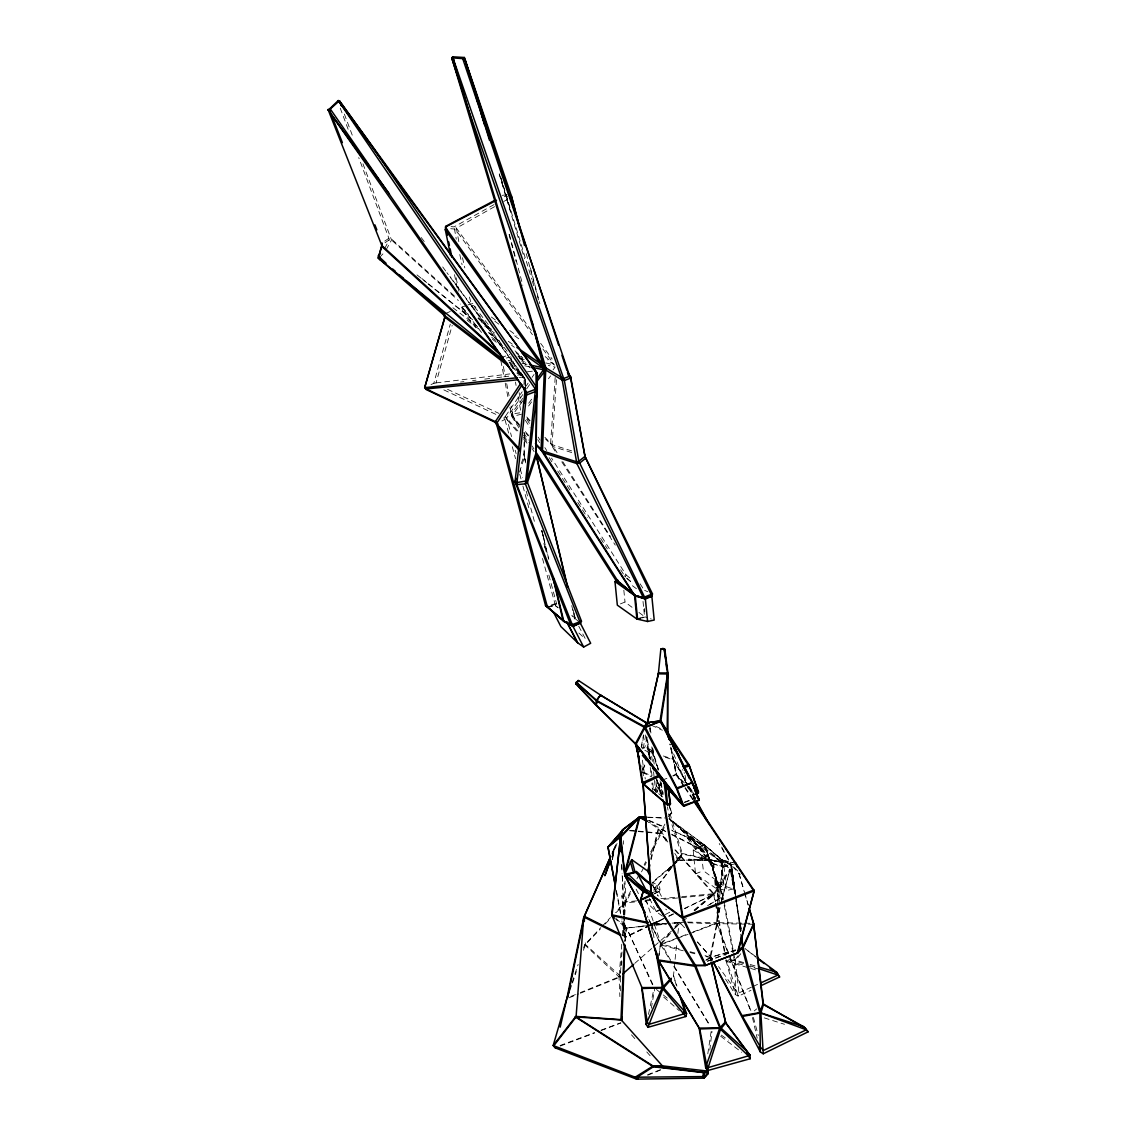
<?xml version="1.0" encoding="UTF-8"?>
<svg xmlns="http://www.w3.org/2000/svg" width="1136" height="1136" viewBox="0 0 1136 1136"><rect width="100%" height="100%" fill="white"/><g stroke="black" fill="none" stroke-linecap="round" stroke-linejoin="round"><path stroke-width="0.75" stroke-dasharray="5 3.75" d="M694.082 910.106L713.11 893.791L674.883 849.927M524.15 456.118L524.207 432.915M525.031 383.982L525.102 380.489L523.426 376.84M524.023 385.303L524.15 378.444L521.14 373.077L449.87 276.375M524.52 432.433L524.051 455.351L525.57 462.877M525.443 386.609L525.585 379.566L521.14 373.077L508.119 361.149M525.428 385.984L525.556 381.171M521.14 373.077L523.526 379.168L525.102 380.489L525.585 379.566L446.888 272.654M625.041 941.46L625.695 937.299L662.43 919.478M612.489 859.696L612.801 851.83L612.474 858.901M717.398 906.769L717.128 923.582L751.791 1012.985M717.469 905.051L718.25 886.179L715.197 875.757L718.179 892.087L716.717 880.968L718.236 900.919L718.25 886.179L704.76 845.156L668.224 818.289M525.286 384.749L525.485 381.298M625.24 940.665L626.49 927.97L653.697 986.218M556.455 379.722L552.039 444.63L557.052 452.639M555.192 377.45L550.577 443.679L556.086 452.923M621.761 944.186L619.021 976.903L580.468 992.537M622.414 935.34L623.863 915.914M623.991 914.139L624.928 902.438L624.047 879.775M620.852 967.446L620.199 976.179L619.021 976.903L584.685 944.74L600.83 927.615M620.98 965.699L622.017 951.727M623.181 936.007L624.601 916.795M624.729 915.048L625.638 902.822L630.977 892.385M718.151 908.118L716.773 922.219L715.765 923.284L689.41 933.366M718.832 901.075L722.794 860.548L717.867 856.189M718.605 907.181L717.128 923.582L710.753 957.492L712.371 960.559M718.79 905.463L723.32 860.747L722.326 859.895M676.261 985.097L673.506 975.682L676.8 942.184M677.88 933.423L679.143 922.247L684.596 927.672M709.815 1050.147L711.988 1031.403M612.588 859.1L613.696 849.7L616.379 843.352M721.743 899.882L730.164 868.926L668.806 818.445L730.036 868.941L734.822 894.188M620.497 990.833L620.54 971.805M621.463 965.032L621.932 961.638M624.715 941.332L625.183 937.953L621.861 920.984M508.601 433.043L504.909 419.354L505.321 416.401L522.162 391.806M707.799 1053.825L711.193 1031.048M656.551 780.006L659.405 785.317L660.044 793.027M658.241 958.159L660.541 944.286L647.279 915.985M659.192 955.518L660.371 943.704L681.699 949.568M651.297 1008.243L654.648 989.158M740.743 953.743L735.319 960.829L738.94 992.892L738.286 996.229L735.276 994.483L724.2 976.96M641.215 746.849L643.501 734.864M643.828 735.645L641.528 747.616L645.021 746.977L652.22 750.555L653.399 752.458L652.944 748.965M645.759 734.907L643.459 746.877L643.97 748.184L651.013 751.677L652.462 761.518M648.471 1014.391L653.555 990.549M720.025 907.437L717.043 922.673L743.072 923.156M721.076 902.68L722.567 895.949L704.76 845.156L671.589 830.089M723.746 899.527L722.567 895.949L721.048 902.836L730.164 868.926L713.096 894.657L684.781 908.644M721.459 900.919L722.567 895.949M719.826 908.033L710.043 956.881L710.937 961.113M721.005 902.992L723.107 896.091L704.277 844.857L669.303 818.687L696.723 844.346L706.649 856.927L690.617 837.8L669.303 818.687L703.184 850.367L690.617 837.8L696.723 844.346L710.114 863.488L722.865 895.253M650.715 859.043L658.326 828.116L665.213 831.041M651.127 859.767L658.71 828.854L648.301 822.279M683.929 786.552L676.062 774.866L670.765 746.963M704.263 844.659L701.324 847.286L700.557 846.774L695.133 849.203L704.05 844.488L722.198 859.782L719.67 861.699L721.843 866.172L723.76 867.109L714.672 864.368M431.013 384.536L433.767 383.372L450.296 324.2M433.767 383.372L436.054 382.903L452.185 325.336M649.309 758.734L648.869 754.119L651.539 752.941L652.22 750.555L651.439 743.668M670.623 960.275L661.692 944.399L688.047 934.317M572.132 982.441L578.139 964.407M583.592 948.02L584.685 944.74M572.516 983.038L576.321 971.592M583.407 950.335L585.452 944.527L600.206 929.163M519.45 472.178L524.321 457.709L523.866 453.889M612.545 854.13L615.485 845.468L612.446 858.489L613.696 849.7L615.769 844.9M521.239 463.587L524.079 455.55M688.018 838.34L687.649 838.226C695.005 850.736 706.99 863.403 721.843 866.172L728.914 863.317L720.962 860.719L723.774 866.981L727.892 865.447L720.309 862.196L722.879 860.392L730.491 864.056L727.381 865.561M711.193 961.269L710.625 957.307L735.446 949.824M711.931 895.48L713.735 893.563L715.51 901.388M612.19 856.331L617.075 843.423M644.865 750.314L649.082 752.415L649.962 758.55M612.063 853.179L615.598 845.07M656.679 778.898L658.227 783.968L657.574 783.3L653.044 793.553L651.922 783.102M655.671 791.437L658.852 784.223L660.783 783.485L663.112 793.212M656.949 792.147L660.783 783.485M654.478 780.389L655.77 792.403L657.176 791.962L661.706 781.724L661.322 784.578L658.355 784.962L661.024 794.518M642.635 769.526L645.986 762M642.791 770.378L646.143 762.824M612.091 853.519L615.684 845.454M664.901 824.125L650.559 852.27M664.233 827.519L650.431 854.499M630.537 891.235L624.928 902.438L615.286 912.506M636.941 878.767L639.355 874.095M644.155 864.737L645.759 861.628M641.513 871.866L643.942 867.137M644.751 865.561L646.384 862.394M384.735 248.443L389.222 239.852L388.895 238.276L358.72 157.592M673.407 864.993L678.263 860.591L682.367 854.116L719.642 861.883L699.733 858.575L719.642 861.883L711.037 860.307L688.572 859.214L711.037 860.307L678.888 860.066L672.682 864.979M386.155 249.721L391.537 240.008L362.966 163.825M571.749 605.644L574.575 617.714L573.936 620.1L575.128 618.069L573.084 609.521M653.427 887.102L652.575 882.09L671.348 866.129M738.159 955.731L734.353 960.658L735.943 990.635L735.276 994.483L725.989 960.403L757.698 968.838M653.782 890.297C655.358 885.796 659.462 881.905 660.03 889.815L659.036 891.859L653.143 886.889M518.982 427.86L512.379 417.466L513.16 416.202L521.509 414.214M672.91 865.22L679.129 860.264L682.324 853.505L670.226 814.526L671.589 812.978L669.573 806.39M547.268 606.851L555.433 605.445L556.569 603.656L548.745 574.674M580.326 993.233L619.305 977.429L620.384 976.051L619.021 976.903L619.873 996.627M652.334 932.372L650.971 923.469L647.35 916.269M526.124 386.027L528.112 383.13M532.074 377.337L534.048 374.454M522.759 394.561L506.798 417.849L511.527 436.593M526.749 388.739L529.731 384.366M522.702 398.395L511.257 414.129L512.379 417.466L519.166 425.375M523.029 400.568L511.867 415.918L512.379 417.466M528.709 403.223L532.77 397.671M553.076 369.867L555.106 367.084L548.29 365.423M528.595 405.992L532.784 400.255M548.475 378.771L550.562 375.902M657.843 885.413L671.149 867.592M676.289 860.719L682.324 853.505L720.267 861.557L720.92 860.776M672.043 867.08L658.255 885.37L653.172 882.715M676.275 861.443L681.586 854.414L668.834 815.08L671.788 813.163L670.084 807.625M675.679 861.954L681.586 854.414L676.19 861.102M675.636 861.798L681.586 854.414M671.887 866.456L668.65 870.46L673.691 864.411M668.323 816.77L671.262 812.794L669.218 806.177M720.267 861.557L701.324 847.286M683.29 950.789L661.479 945.138L660.371 943.704L661.692 944.399L660.627 943.803L670.552 932.031M674.969 926.791L678.277 922.858L685.789 922.063M670.453 933.338L661.408 944.073L687.763 933.991M674.969 927.97L680.677 921.963M602.037 926.365L610.472 917.547M605.119 924.037L610.032 918.91M616.181 912.506L625.638 902.822L636.089 901.842M517.945 430.97L505.321 416.401L503.717 418.062L506.926 419.553L518.144 432.759M379.424 257.503L385.26 251.496M653.981 937.598L651.51 923.895L669.913 923.185M671.135 866.711L666.122 871.61L672.185 866.101M658.056 768.973L652.22 750.555L648.088 752.131L646.327 736.639M673.009 776.03L676.488 774.482L671.177 747.914M634.754 963.385L681.415 922.333M694.678 910.66L712.755 894.728L714.217 894.472L730.604 869.679L734.964 894.004M652.817 882.573L671.575 866.37M672.1 923.114L679.924 922.46L668.366 923.951M466.555 305.328L461.23 307.515L461.812 309.56L475.885 327.764M754.261 1010.926L756.718 1008.867M694.778 910.319L713.749 894.841L713.735 893.563L674.031 848.237M620.384 976.051L585.452 944.527L585.04 940.537M673.392 913.784L624.772 937.456L625.695 937.299M385.033 242.749L389.222 239.852L391.537 240.008L458.362 300.515M730.079 958.855L726.926 961.383L738.286 996.229L750.995 990.308M384.792 241.102L388.895 238.276L390.855 238.446L456.189 297.604M620.668 569.775L624.488 575.753L625.993 574.802L632.397 580.141M481.55 332.479L463.176 308.708L461.812 309.56L468.912 314.658M682.168 921.055L686.655 918.342M707.558 905.704L722.482 896.673M709.361 904.668L722.61 896.659M494.572 206.667L456.388 228.166L458.987 242.465M503.731 201.498L506.784 199.78M494.032 204.608L454.102 226.873L447.655 226.291M706.138 959.792L710.625 957.307L736.043 950.094M705.882 960.389L710.966 957.676L705.044 955.589M501.956 420.973L504.909 419.354M651.695 895.211L658.88 891.362L662.714 898.817M665.313 914.565L669.629 912.251L665.71 909.141M657.077 892.143L658.88 891.362M654.265 893.606L658.994 891.746L656.864 885.242M636.543 900.891L626.106 901.856L624.928 902.438L625.638 902.822M668.806 916.383L673.605 914.068M684.511 908.431L713.096 894.657M679.498 922.602L671.575 923.128M621.648 934.914L625.737 936.746L646.285 927.033M647.875 926.28L663.68 918.811L650.133 924.406M751.421 987.184L738.94 992.892L735.943 990.635L718.548 966.594M752.983 986.474L757.655 984.33M661.195 909.567L656.352 911.768L645.22 900.962M743.668 962.575L735.446 960.176L726.06 960.772M655.969 911.299L660.825 909.141M445.994 313.366L450.282 311.463M647.705 1075.238L660.698 1069.956M620.412 603.898L625.013 602.037L633.377 608.285M713.536 855.99L720.877 861.471L730.732 864.965L733.146 889.048L726.401 890.525L715.481 888.025L695.53 873.854L693.13 849.771L694.849 849.075M700.557 846.774L703.369 870.687L723.277 885.555L733.146 889.048M695.53 873.854L703.369 870.687M570.826 996.457L578.863 993.191M568.951 997.848L578.693 993.886M710.753 957.492L705.101 956.441M735.446 960.176L725.762 960.076M647.676 1074.727L660.456 1069.7M704.277 844.857L713.635 870.432L704.76 845.156L722.794 860.548L735.617 862.991M642.039 748.922L645.021 746.977L646.98 736.71L650.559 758.763M672.924 775.76L676.303 773.886L670.41 745.898M662.331 780.12L666.903 778.359M684.341 802.172L696.396 797.571M684.639 802.513L695.189 798.466M668.55 814.938L670.836 814.37M689.694 933.693L716.049 923.611L746.707 924.15M707.274 961.141L735.446 950.363M707.671 961.226L735.446 950.605M647.151 925.712L661.109 920.416L651.027 923.696M560.275 1046.043L594.71 1032.965M601.256 1030.48L620.938 1022.996M560.048 1045.532L594.426 1032.638M600.987 1030.196L620.625 1022.826M652.376 892.598L660.03 889.815L653.129 886.321M550.364 606.099L556.597 603.841M501.004 357.655L508.246 355.156M506.386 358.067L509.297 357.073M468.018 304.846L472.945 303.482L473.542 305.556L488.707 325.123M638.418 618.552L644.538 616.621L643.7 608.186M642.195 617.885L645.262 616.947L651.226 619.006M713.933 864.169L713.053 863.814L715.481 888.025L723.277 885.555L720.877 861.471L719.713 861.684L721.616 861.798L724.015 885.881L716.22 888.281L713.82 864.198L715.126 864.496L693.13 849.771M736.171 863.545L731.328 864.78L730.334 864.056M650.587 924.392L656.963 922.759L650.431 924.264M725.577 865.973L723.774 866.399L730.732 864.965M643.899 925.769L640.647 926.507L645.887 925.925M556.569 603.656L546.743 605.502M547.396 607.306L555.518 605.8L558.131 607.874M469.424 297.078L471.866 305.854L473.542 305.556L477.802 308.68M502.197 195.349L507.224 194.682M504.228 196.727L507.678 196.272M721.729 847.03L731.328 864.78L734.211 885.427L731.371 865.007C724.271 859.469 740.289 871.823 740.26 874.422M436.054 382.903L509.823 373.929M516.852 373.077L520.359 372.651M527.388 371.799L532.656 371.16M460.463 382.065L463.928 381.639M472.604 380.588L476.069 380.177M484.745 379.112L489.943 378.487M496.886 377.635L502.084 377.01M503.816 376.797L510.76 375.959M517.689 375.107L522.901 374.482M647.648 925.741L665.142 923.795L651.056 925.315M649.309 925.499L626.49 927.998L645.745 926.252M519.322 377.507L522.83 377.124L525.102 380.489M647.477 926.067L666.633 924.136M646.995 899.925L650.474 899.598M660.911 898.633L680.052 896.858M681.785 896.687L713.11 893.791M644.808 901.033L651.78 900.394M663.964 899.258L712.755 894.728M710.966 957.676L710.398 957.889M735.375 894.06L731.371 865.007L719.23 843.523M660.627 943.803L650.445 922.943L651.51 923.895L665.227 923.383M619.021 976.903L619.83 976.875M711.037 860.307L679.129 860.264L674.287 852.554M687.479 922.091L716.404 922.631L717.128 923.582M744.804 923.185L751.748 923.327M688.132 922.759L716.773 923.98L728.346 953.7M748.454 924.179L753.679 924.278M647.023 817.139L666.179 818.019M648.017 817.352L663.168 818.062M450.736 228.705L453.96 228.975L456.274 230.594L532.443 334.694M629.813 830.331L636.6 830.956M638.304 831.112L660.371 833.157L667.017 840.228M629.699 830.757L636.472 831.382M638.162 831.538L660.172 833.568L667.925 841.961M645.844 899.684L661.479 945.138M722.737 860.35L731.144 864.127M729.312 863.9L730.363 864.425L722.098 860.634L703.127 844.076M726.06 961.241L749.007 967.929M722.368 860.009L732.791 862.735M508.332 360.382L511.782 361.12M522.148 363.321L527.317 364.415M509.397 362.54L516.213 363.989M524.733 365.792L529.845 366.871M650.772 923.767L651.482 923.923M518.328 356.164L521.765 357.016M545.848 362.924L554.453 365.025L547.353 359.814M519.337 358.323L524.449 359.572M690.035 951.712L695.033 953.005M690.006 952.522L695.033 953.828M750.257 964.507L756.846 966.438M750.711 968.426L757.513 970.442M672.242 830.757L702.502 843.821L689.339 838.751M663.381 755.98L673.804 759.388L676.488 774.482L684.341 786.169M665.284 757.272L674.102 760.154L687.791 784.806M764.301 1017.884L784.536 1024.317M571.649 450.893L552.039 444.63L544.911 437.317M571.692 452.554L553.232 446.647L545.592 439.078M743.512 963.569L734.353 960.658L724.186 905.207M750.072 965.756L756.619 967.943M706.62 854.911L713.152 863.928L702.786 850.012L687.649 838.226L691.455 841.18M649.252 820.476L665.213 827.349M648.358 820.462L664.276 827.335M655.955 726.429L662.345 729.284M644.652 590.351L647.776 591.771M651.411 725.279L662.402 730.235M712.897 863.743L701.665 854.925M447.541 389.321L498.903 413.39M643.658 772.267L651.624 775.987M642.181 772.366L651.141 776.57M443.835 389.889L495.836 414.356M651.539 752.941L653.072 753.679L658.156 770.165M671.475 834.207L702.786 850.012L697.135 845.61M665.824 831.694L648.954 822.038M672.086 834.861L703.354 850.679L704.987 852.795M654.08 887.614L658.269 896.176M649.622 753.679L648.088 752.131L649.622 753.679L650.175 758.834M721.275 1035.081L728.474 1040.136M512.095 367.482L522.872 375.618L509.837 363.676M662.444 916.099L656.352 911.768L649.451 898.335M465.504 310.582L461.23 307.515L460.52 304.05M481.195 321.829L491.178 328.986M508.275 341.269L512.549 344.336M484.561 325.89L494.515 333.033M511.583 345.273L514.423 347.304M491.363 317.015L495.608 320.139M509.78 330.562L516.866 335.759M545.195 356.59L553.729 363.946M494.827 321.204L499.087 324.342M514.707 335.816L520.387 339.991M632.425 585.722L637.992 589.882M638.957 612.446L644.538 616.621M755.98 956.81L744.989 948.588L755.909 957.151M477.702 326.756L452.597 307.529M491.746 337.349L502.978 345.827M519.834 358.536L525.457 362.782M467.18 320.238L478.398 328.687M492.399 339.252L505.009 348.766M521.807 361.433L530.214 367.78M720.622 1036.16L741.709 1052.305M517.221 372.807L522.83 377.124L520.501 373.943M571.806 615.556L575.128 618.069L572.984 609.649M558.017 607.49L555.518 605.8M578.877 621.775L572.146 616.01M656.452 989.47L661.933 993.872M663.296 994.966L668.777 999.353M421.825 278.519L469.85 317.271M489.062 332.777L500.039 341.638M517.888 356.037L524.747 361.575M416.997 274.884L426.625 282.651M427.988 283.759L473.357 320.366M488.48 332.578L499.485 341.453M518.726 356.974L525.599 362.526M510.589 365.636L522.872 375.618M626.703 578.039L633.206 583.478M626.831 578.494L633.363 583.89M678.263 860.591L676.19 857.382M652.05 787.958L662.586 797.06M615.726 918.271L626.589 928.183L615.811 919.265M663.751 997.138L679.371 1010.799M478.398 317.711L491.476 329.539M514.991 350.839L522.83 357.939M478.015 318.307L491.107 330.164M516 352.714L522.56 358.635M578.877 633.022L585.225 638.801M671.788 813.163L669.147 815.336L667.372 806.801M725.989 960.403L726.926 961.383L726.472 960.176M624.63 925.783L625.325 927.956L624.63 925.016L625.254 928.339L624.189 919.521M519.791 426.639L511.257 414.129L509.922 407.242M657.574 783.3L659.405 785.317L661.905 797.401M697.447 942.014L713.806 960.275M673.506 975.682L676.914 986.105M679.882 922.503L684.511 927.686M697.277 941.957L713.507 960.105M631.502 1034.853L636.203 1040.122M646.782 1051.964L651.482 1057.233M526.777 416.969L530.171 420.774M527.274 418.545L529.561 421.101M684.355 782.917L676.488 774.482M685.491 784.209L694.692 794.518M682.75 782.264L676.062 774.866M687.308 787.362L694.124 795.015M657.971 783.712L659.405 785.317M735.787 897.795L731.371 865.007L739.366 874.01M519.72 425.077L511.257 414.129L521.055 412.624L517.945 395.64M525.343 431.609L528.709 435.528M525.954 433.27L528.212 435.912M523.511 437.516L527.956 442.77M523.739 439.376L527.104 443.338M688.956 786.566L693.045 791.835M471.866 305.854L509.695 354.645M696.325 849.33L689.595 838.822M624.488 575.753L625.453 577.06L625.993 574.802L551.528 458.092M421.257 237.566L424.395 241.812M531.293 330.548L456.388 228.166L454.102 226.873L456.289 239.199M540.651 343.342L552.096 358.976M542.88 348.965L552.281 361.788M442.713 266.932L445.837 271.22M684.909 788.015L692.775 799.701M685.32 787.631L693.187 799.318M625.737 936.746L621.974 919.464M652.348 747.985L653.456 752.912M646.838 737.434L649.267 754.034M648.613 753.026L649.437 755.014M561.809 461.855L615.272 545.138M640.093 583.805L643.913 589.754M526.706 419.184L529.575 423.671M538.166 437.133L540.069 440.129M544.854 447.612L546.757 450.609M525.329 420.192L530.1 427.676M537.726 439.646L539.628 442.628M549.171 457.595L552.976 463.573M557.748 471.057L570.144 490.496M577.77 502.467L587.298 517.42M600.646 538.365L607.32 548.83M562.76 461.614L610.373 536.462M523.582 432.589L528.311 440.044M532.102 446.008L533.991 448.99M523.71 435.287L528.425 442.713M532.202 448.649L534.09 451.631M694.763 799.077L692.108 794.746L694.849 799.219M667.84 842.046L659.562 828.542L658.71 828.854L666.988 842.372M660.925 945.067L670.098 960.232M673.776 966.296L709.574 1025.41M674.287 966.324L709.929 1025.354M688.643 786.339L695.488 798.665M674.102 760.154L687.706 784.976M688.558 786.524L695.36 798.935M695.573 800.142L673.591 759.842L669.828 744.037M462.125 306.763L463.176 308.708M578.749 626.206L585.565 639.213M653.314 886.804L657.929 895.764M636.16 889.247L639.241 895.225M505.321 416.401L506.926 419.553M682.608 769.47L682.977 770.251M684.085 772.622L684.454 773.417M685.888 782.619L672.398 751.066M652.476 984.784L626.461 927.601L624.757 936.462L624.317 920.969M555.433 605.445L541.858 556.157M625.027 926.479L624.63 925.57L625.411 927.473M671.319 748.326L671.859 749.703M728.985 955.362L750.853 1011.523M344.364 114.069L353.04 137.286M340.246 108.176L348.866 131.236M661.99 796.279L657.148 780.446M648.869 754.119L650.388 759.047M656.452 778.785L661.393 794.831M500.848 177.642L531.733 279.186M532.244 280.876L534.303 287.649M500.649 177.443L510.888 211.239M658.525 769.825L653.64 753.679M649.508 755.255L651.042 760.325M499.3 173.893L510.362 210.742M499.244 174.135L524.491 258.71M626.106 901.856L624.97 881.209M739.096 873.556L743.966 890.241M744.449 891.902L748.34 905.25M738.883 873.385L744.236 891.717M744.719 893.379L748.127 905.037M652.22 750.555L654.194 764.116M513.16 416.202L511.058 406.006M546.104 551.429L543.846 543.193L546.004 551.684M753.395 1017.444L758.323 1035.606M512.293 446.718L515.531 458.688M519.692 474.081L521.069 479.207M522.915 486.052L528.922 508.275M515.204 450.239L516.113 453.647M520.26 468.983L522.56 477.518M526.224 491.15L534.502 521.836M530.384 267.769L539.87 303.71M526.295 253.683L538.492 299.904M509.368 234.286L522.801 285.306M509.042 234.47L516.227 261.763M548.816 559.31L541.9 530.711L543.945 539.188M685.079 775.249L686.002 781.057M541.815 530.327L543.846 538.876M542.128 531.676L543.746 538.578M542.042 531.392L548.518 558.855M752.472 1017.501L757.172 1038.148M462.48 257.716L464.809 267.883M459.768 254.521L462.082 264.731M456.132 277.766L458.958 291.412M454.499 274.656L457.694 290.22M503.347 366.445L505.364 376.769M506.699 383.656L509.042 395.697M500.862 360.723L503.887 376.229M505.222 383.116L507.906 396.904M616.294 890.212L621.633 917.746M724.058 901.246L734.935 959.664M715.836 903.12L725.506 954.978M713.749 894.841L715.041 901.743M715.368 903.461L725.024 955.234M616.394 891.732L620.568 914.097M513.472 361.788L515.048 370.379M519.152 392.687L521.041 402.982M510.76 356.576L512.947 368.462M515.446 382.051L516.071 385.445M736.071 901.089L741.339 930.469M741.169 928.751L736.199 900.947L737.037 906.045M670.112 744.108L670.24 744.889M661.095 782.448L663.083 794.717M660.087 780.759L662.643 796.521M642.365 760.154L645.276 778.969M641.854 765.792L642.38 769.143M642.635 770.819L643.672 777.535M735.546 894.43L731.328 864.78L735.418 893.876M735.787 896.176L740.743 931.051M736.384 900.734L737.108 905.861M731.371 865.007L735.446 894.756M735.674 896.503L740.473 931.506M736.014 899.527L740.899 935.766M650.275 728.048L650.942 733.274M649.792 725.464L650.573 732.393M649.678 728.176L650.062 731.612M740.431 931.179L740.076 928.027L740.374 931.52M656.054 781.525L657.176 791.962M653.569 771.813L654.293 778.685M651.453 770.833L652.007 775.987M652.746 782.846L653.839 793.141M650.246 767.439L651.184 776.144M724.001 866.441L726.401 890.525M644.41 608.513L644.751 611.878M643.019 601.441L643.53 606.496M623.834 590.237L625.013 602.037M623.735 914.721L621.917 895.537L623.508 914.892M623.664 916.653L625.254 936.007L624.317 916.752M653.001 752.529L653.072 753.679M621.747 864.212L622.003 869.466M622.343 876.481L624.232 914.991M621.69 865.036L622.102 873.783M622.187 875.529L623.991 913.969M623.352 840.697L623.479 844.218M525.514 381.227L525.372 384.55L525.514 381.284M625.041 926.451L624.63 925.712L625.041 926.465M713.621 870.304L709.063 857.652L713.621 870.304M525.428 461.031L524.207 455.848L525.428 461.003M625.283 928.14L624.63 925.016L625.283 928.14"/><path stroke-width="1.5" d="M600.731 695.232L646.682 722.837L660.854 720.835L668.039 674.003L664.787 649.011L660.84 649.082L658.34 674.017L647.122 723.405L601.54 695.743L578.593 680.549L576.25 682.324L576.179 684.17L595.761 704.973L635.99 744.378L683.048 805.538L698.952 800.184L692.534 782.548L660.854 720.835L646.682 722.837L635.379 743.753L639.014 757.641M668.28 737.363L667.116 732.365L668.039 674.003L658.355 673.818L647.477 723.092L645.234 726.955L676.843 787.93L683.915 806.233L698.952 800.184L691.909 782.164L660.428 721.644L644.169 727.225L596.826 701.239L576.25 682.324L597.053 700.798L645.234 726.955M668.011 734.211L667.329 674.06M522.148 384.919L496.659 423.373L496.773 425.049L545.55 605.573L563.768 621.293L572.8 626.035L580.453 623.309L581.49 621.207L526.806 480.855L537.3 389.62L537.214 373.233L338.244 100.522L329.98 108.559L329.355 112.847L381.795 245.447L378.217 258.071L443.537 314.729L507.906 364.258M567.759 587.312L536.22 455.749L536.448 395.385M329.383 109.766L339.408 100.806L537.214 373.233L535.936 453.378L526.806 480.855L516.397 482.63L515.062 481.721L525.4 387.589M524.718 403.209L524.974 387.475M525.116 402.471L525.414 388.37M624.899 944.967L621.917 1020.469L620.966 1019.645L575.853 1016.393L553.189 1045.518L555.362 1047.917L636.501 1079.115L703.908 1078.149L707.842 1073.96L707.771 1071.092L662.473 1065.866L653.271 1066.136L576.066 1016.933L583.705 917.689L610.657 856.729M624.445 944.442L620.966 1019.645L621.917 1020.469L621.747 1016.99M447.328 235.124L446.036 226.149L494.529 200.49M500.294 353.992L381.795 245.447L382.051 242.976L382.079 246.654L503.319 357.712M601.54 695.743C597.067 694.877 596.897 706.578 595.96 704.703L576.449 683.957L577.812 680.862C580.098 678.007 572.033 689.637 578.579 680.72M658.34 674.017L658.511 672.938L667.599 672.981L667.272 677.425M660.84 649.082C665.54 646.583 664.39 652.291 664.333 648.855L667.627 673.804L659.973 721.317M614.519 918.158L611.722 914.792L620.739 836.124L639.227 817.125L645.291 817.054M680.89 997.451L686.57 1013.639L685.874 1016.507L647.946 1027.327L646.299 1024.615L647.179 1021.69L662.387 987.44L655.472 949.582M713.181 962.093L760.311 1051.908L763.25 1053.782L760.864 1012.886L763.463 1004.622L753.679 924.278L749.107 908.36M711.349 962.803L725.776 1022.798L750.058 1055.259L750.129 1058.752L707.444 1070.609L705.712 1067.854L706.521 1064.73L719.798 1027.867L694.792 966.196L651.24 895.409L642.948 782.491M706.237 1064.347L705.712 1067.854L699.123 1028.094L657.943 959.892L640.477 899.925L643.544 890.638L646.27 889.942L651.283 892.072M610.643 856.416L583.705 917.689L566.935 998.175L553.189 1045.518L635.166 1077.212L702.815 1076.587L705.513 1076.09L708.111 1073.165L653.356 1066.775L575.128 1016.748M619.262 837.402L623.011 829.706L640.065 816.812L646.327 817.281M647.023 1021.207L646.299 1024.615L641.726 987.596L662.387 987.44L671.177 978.238M749.32 908.587L753.693 923.596L742.972 946.742L737.846 952.905L705.612 965.472L695.672 965.572L651.723 895.48L652.419 892.64L651.425 894.43L640.477 899.925L658.284 960.09L699.748 1028.889L706.521 1064.73L708.154 1067.599L707.444 1070.609M650.445 876.949L647.747 871.071L649.011 865.916M648.173 871.795L649.863 864.922M560.176 1027.143L566.935 998.175L571.039 985.721M694.167 800.781L754.219 890.709L737.846 952.905L705.016 965.458L694.323 965.359L657.943 959.892M546.743 605.502L545.55 605.573L547.396 606.922L497.511 423.387L426.327 389.62L424.665 387.674L445.184 316.064L444.559 313.99L406.006 280.564M611.949 915.914L620.497 837.388L640.065 816.812L647.534 821.2M741.183 936.76L742.632 947.254L737.193 953.402L754.219 890.709M643.416 890.525L640.704 900.067L651.723 895.48L682.495 918.158L705.016 965.458L705.91 965.273L682.963 917.363L664.219 801.718M647.946 1027.327L663.012 988.604L671.277 979.161M725.776 1022.798L720.551 1029.117L708.154 1067.599L748.397 1055.869L750.129 1058.752M516.184 478.426L515.062 481.721L515.659 483.425L570.812 625.127L581.49 621.207M535.979 454.599L616.237 580.837L634.598 595.321L645.262 598.53L651.808 595.818L584.941 456.402L570.599 378.146L567.446 372.097L570.613 376.655L585.111 456.857L652.476 593.887L651.95 596.258L645.404 598.97L636.345 596.23M608.697 864.922L604.863 875.714L610.359 861.173M382.236 244.68L378.217 258.071L506.727 362.753M646.867 821.456L639.227 817.125L624.772 872.647L624.928 875.686L645.092 912.677M621.037 851.063L620.739 836.124L624.928 875.686L643.118 891.419L651.24 895.409L652.206 893.407M620.128 835.343L622.301 829.933L639.227 817.125M537.569 341.439L543.391 363.548L542.866 367.709L544.314 371.273L541.048 449.927L633.987 594.994L636.984 596.485M685.959 771.827L667.485 731.47L660.854 720.835L644.794 727.821L635.99 744.378L639.071 758.422M647.747 871.071L631.701 859.625L625.24 873.371L639.71 817.281L646.072 819.099M337.79 101.587L338.244 100.522L535.496 389.265L525.357 483.851L580.453 623.309M445.908 228.293L445.298 229.713L450.609 255.643M619.134 836.976L623.011 829.706L607.945 847.186L615.286 885.043M519.635 450.722L496.773 425.049L497.511 423.387L496.333 422.081L426.099 388.952L425.517 386.851M635.379 743.753L596.656 705.413M725.478 1021.875L719.798 1027.867L699.123 1028.094M635.478 743.526L668.295 788.441L670.481 803.876L669.644 804.941L667.556 804.941L642.919 783.84L636.799 746.636L638.105 749.135M636.614 746.025L642.096 782.661L667.556 804.941L665.739 784.55M536.717 374.17L537.214 373.233M747.19 1053.242L750.058 1055.259L746.593 1051.056L720.437 1027.611L695.672 965.572L694.792 966.196L658.326 960.744M645.56 724.924L646.682 722.837L648.173 723.007A1.661 1.477 -38.3 0 0 649.309 723.518L646.214 723.746A1.661 1.434 -45.2 0 1 645.816 724.669M620.1 934.147L584.458 916.34L567.617 997.749M669.644 804.941L670.481 803.876M520.671 383.471L495.04 422.123L496.773 425.049M636.742 745.912L639.497 749.519M537.257 378.359L543.491 369.768L531.563 367.24M537.214 381.029L545.706 369.995L545.848 367.879L452.554 56.8L464.312 57.482L511.385 195.861L524.505 245.504M595.96 704.703L596.315 700.245L600.731 695.033M446.036 226.149L445.298 229.713L541.063 364.784L544.314 371.273L534.176 329.965M622.926 830.132L607.945 847.186L620.384 837.076L624.786 875.26L644.652 912.18M754.048 889.928L682.296 917.363L651.411 894.572L643.615 890.723L624.871 874.777L625.141 873.556L625.936 875.529L628.961 874.976L645.617 890.88L651.695 895.211L657.843 907.153M380.475 253.513L378.146 255.927L386.07 263.268M628.961 874.976L628.535 874.365L634.541 872.391L625.056 874.124L625.112 874.947L643.331 890.454M622.855 973.85L633.647 964.365M620.739 836.124L608.03 847.002L615.101 884.845M695.09 794.462L698.384 793.155L698.427 791.721L689.012 764.713L660.428 721.644M445.184 316.064L424.665 387.674L517.562 377.692M444.559 313.99L443.537 314.729L444.332 316.731L508.8 366.346M693.642 787.475L698.384 793.155L689.012 764.713L682.878 766.289M617.331 580.113L616.237 580.837L618.282 581.391L636.401 596.315L618.296 581.788L535.894 451.958M688.984 766.218L683.389 767.496M741.638 1015.698L759.743 1012.63L762.994 1003.812L753.48 923.355M568.341 623.167L573.112 626.561L580.155 622.784L590.677 643.274L583.648 647.037L577.67 642.791L560.886 626.575L553.601 612.389M496.503 200.291L445.284 227.101L543.604 365.778L545.706 369.995L542.497 450.864L634.598 595.321L645.404 598.97M742.149 1016.507L760.864 1012.886L803.55 1026.632L808.136 1031.815L763.25 1053.782M760.524 985.863L779.594 976.974L776.598 972.203L757.357 957.833M760.779 982.91L777.933 975.057L779.594 976.974M645.617 890.88L646.966 890.255L644.126 891.036L642.962 890.099M645.22 890.411L646.27 889.942L638.986 884.419M658.809 775.292L642.394 782.732M659.633 776.385L642.919 783.84L644.978 783.698M614.974 581.533L634.541 595.434L645.248 597.877L651.851 596.443L654.208 620.043L647.605 621.491L636.898 619.035L617.331 605.147L614.974 581.533L618.055 580.297M647.989 723.078L646.583 723.618L647.477 722.524M652.476 593.887L643.303 597.564L576.875 463.573L562.221 380.091L468.401 109.525L451.759 57.837L463.019 58.632L465.405 60.79L473.996 89.559M738.755 949.1L743.157 947.708L753.679 924.278M738.712 949.355L743.157 947.708L760.864 1012.886L759.743 1012.63L742.064 947.822M641.996 988.519L663.452 987.823L686.57 1013.639L683.844 1011.438M634.683 872.093L636.444 871.454L652.021 885.626M699.506 1028.975L720.934 1028.279L719.798 1027.867M643.118 891.419L643.047 890.226L643.047 891.064M640.676 618.353L637.608 619.29L635.251 595.69M739.38 949.085L743.157 947.708L741.481 936.277M667.116 732.365L689.382 778.614M611.722 914.792L648.77 922.588M518.314 379.736L426.099 388.952M662.473 1065.866L652.518 1066.363L635.166 1077.212L636.501 1079.115M496.333 422.081L495.04 422.123L519.322 448.805M667.996 734.012L673.463 746.892M695.331 966.211L695.175 965.401L696.24 965.614M584.458 916.34L584.344 921.523M681.33 803.322L681.614 803.663M645.362 727.409L644.169 727.225L676.545 788.654L683.048 805.538L665.852 786.538M759.743 1012.63L806.304 1029.812L808.136 1031.815M647.392 923.057L612.034 915.659L641.982 987.653L647.179 1021.69L648.855 1024.402L684.355 1013.724L684.511 1010.316L678.462 991.827M530.768 365.153L542.866 367.709L521.538 352.416M758.493 966.906L776.598 972.203L777.933 975.057L758.266 968.497M662.387 987.44L663.452 987.823L656.793 952.99M543.604 365.778L516.837 347.403M640.392 817.025L645.163 819.084M642.976 782.846L651.411 894.572L643.615 890.723M636.046 744.25L683.915 806.233L666.548 786.751M553.388 578.252L563.768 621.293L572.8 626.035L516.766 484.603L526.749 392.644L329.98 108.559L327.864 109.667L366.033 162.618M620.1 935.127L584.316 917.249L583.89 920.856M508.9 194.455L511.385 195.861L519.961 229.713M762.881 1003.713L805.751 1028.62M642.422 755.539L643.26 756.036M662.302 988.164L685.874 1016.507M696.524 794.646L695.857 794.234L698.427 791.721L691.1 782.292M736.171 863.545L735.617 862.991L737.15 866.882M763.349 1004.551L803.55 1026.632L806.304 1029.812L763.633 1050.374L760.879 1047.719L742.007 1015.627L713.422 962.249M532.472 368.078L536.007 371.642L536.149 386.524L535.496 389.265L526.749 392.644L327.864 109.667L389.463 194.015M719.826 1028.62L748.397 1055.869L746.593 1051.056L725.719 1022.996L711.59 962.959M567.943 374.809L570.613 376.655L570.599 378.146L564.351 380.503L562.221 380.091L545.706 369.995L451.759 57.837L458.66 77.93M757.286 958.23L764.159 963.569M769.654 967.844L777.89 974.262M631.701 859.625L635.052 872.065L651.879 885.356M651.595 885.484L641.925 877.588M531.605 367.098L534.346 369.314L536.121 372.963M695.701 792.616L699.137 799.389L694.636 789.804M392.715 269.033L395.371 271.334M399.361 274.798L403.351 278.249M529.362 363.861L536.007 371.642M531.733 366.942L534.346 369.314M565.572 622.429L563.101 620.668L552.976 577.741M643.558 756.235L644.368 757.059M515.659 483.425L516.766 484.603L525.357 483.851L527.445 482.488L536.22 455.749L535.752 451.943M662.231 1065.696L621.307 1019.986L576.066 1016.933L553.686 1045.858L555.362 1047.917M535.439 443.381L542.497 450.864L576.591 461.812L578.835 461.287L584.941 456.402L584.728 455.067M536.135 445.127L543.704 452.881L576.875 463.573L579.616 463.09L585.693 458.248L585.111 456.857M664.148 649.693L665.81 660.499M662.629 781.327L659.448 777.209M663.722 782.761L664.83 784.181M665.384 784.905L665.937 785.615M666.491 786.339L668.692 789.193M646.199 759.515L648.031 761.958M648.954 763.193L650.786 765.636M652.618 768.078L654.45 770.535M656.281 772.977L658.113 775.434M463.019 58.632L462.466 57.879L569.732 376.201L563.513 378.558L545.848 367.879L543.391 363.548M369.186 166.878L375.462 175.413M636.075 745.315L636.671 746.196M643.501 756.193L646.341 760.339M693.755 801.164L753.921 891.05L682.495 918.158L663.211 800.028M688.402 765.139L668.11 734.651L669.047 739.011M673.236 746.664L678.902 755.17M697.064 802.044L708.963 823.756M696.411 801.689L703.184 814.086M704.874 817.182L706.564 820.277M639.028 750.924L639.398 751.634M573.112 626.561L583.648 647.037M577.67 642.791L566.765 621.861L577.301 642.337M637.211 872.945L646.427 890.851M633.632 873.3L630.324 861.5M668.082 733.913L669.885 737.903M637.949 1079.2L637.097 1077.212L653.953 1066.363L703.837 1072.37L707.771 1071.092L707.842 1073.96M674.173 748.695L674.898 750.484M330.036 111.399L342.39 142.653M374.894 224.885L376.854 229.813M341.269 105.79L339.408 100.806L372.154 146.345L536.149 386.524L537.3 389.62L535.766 391.437L526.99 394.831L525.244 394.007L523.952 388.739M454.031 60.89L452.554 56.8L564.351 380.503L578.835 461.287L645.262 598.53M558.614 345.188L464.312 57.482L489.531 140.41M561.937 355.284L566.892 370.421M475.501 94.629L478.029 103.092M480.556 111.541L484.589 125.074M535.34 332.933L536.675 338.031M531.932 321.445L533.281 326.557M379.424 257.503L379.992 259.775M536.078 453.903L565.657 579.786M759.132 1046.753L760.311 1051.908L759.885 1013.383M667.798 733.174L669.303 739.735M448.734 241.94L449.43 245.362M450.14 248.77L451.901 257.304M698.697 799.006L698.995 800.482M668.295 788.441L670.197 804.047L666.718 803.848L664.077 782.136M666.193 663.893L666.761 668.976M645.248 597.877L647.605 621.491M634.541 595.434L636.898 619.035M620.384 837.076L621.136 851.957M703.539 1072.81L702.815 1076.587L703.908 1078.149L705.513 1076.09L703.539 1072.81M676.843 787.93L677.212 788.767L692.534 782.548L676.843 787.93M565.188 622.102L547.268 606.851L565.188 622.102"/></g></svg>
